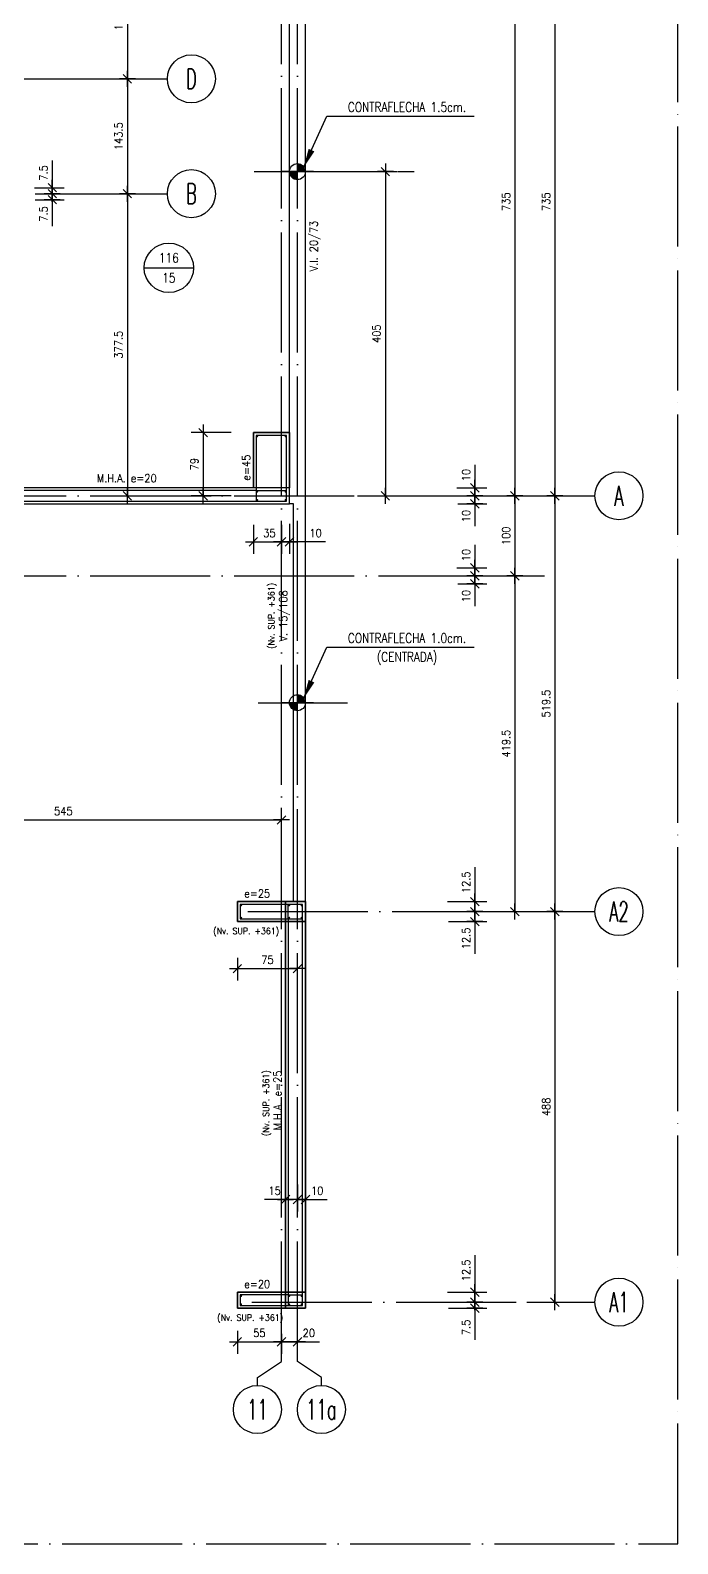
# Model space of a CAD drawing. Extents: x 2771 to 13802, y -1997 to 16878.
# Drawn here: x 6874 to 7683, y 3553 to 5444 of the extents above; entities that cross this region are included whole.
import ezdxf
from ezdxf.enums import TextEntityAlignment as Align

# ---------------------------------------------------------------- set-up
doc = ezdxf.new("R2010")
doc.units = 0
doc.header["$LTSCALE"] = 60
doc.header["$PDMODE"] = 1
doc.linetypes.add('EJES', pattern=[3, 2.5, -0.25, 0, -0.25])
doc.linetypes.add('HIDDEN', pattern=[0.375, 0.25, -0.125])
doc.layers.get('0').update_dxf_attribs({"linetype": 'CONTINUOUS'})
doc.layers.get('DEFPOINTS').update_dxf_attribs({"linetype": 'CONTINUOUS'})
for name, color, linetype in [('AREA_MUROS', 6, 'CONTINUOUS'), ('COTAS', 3, 'CONTINUOUS'), ('EJES', 1, 'EJES'), ('MALLA', 1, 'CONTINUOUS'), ('MUROS', 4, 'CONTINUOUS'), ('TEXTO', 3, 'CONTINUOUS'), ('TEXTOS', 2, 'CONTINUOUS'), ('TITULO', 6, 'CONTINUOUS'), ('VIGAS', 2, 'CONTINUOUS')]:
    doc.layers.add(name, color=color, linetype=linetype)
doc.layers.add('CROP', color=8, linetype='EJES', plot=False)
doc.layers.add('NVSUP', color=250, linetype='CONTINUOUS', plot=False)
doc.layers.add('RLA-LOSAS', color=3, linetype='CONTINUOUS', lineweight=9)
doc.styles.add('COTAS', font='romans.shx', dxfattribs={"width": 0.9})
doc.styles.add('ROMANS', font='romans.shx', dxfattribs={"width": 0.9, "height": 10})
doc.dimstyles.new('50', dxfattribs={"dimtxt": 10, "dimasz": 1, "dimexe": 15, "dimexo": 0, "dimgap": 6, "dimtad": 1, "dimdec": 8, "dimdsep": 46, "dimtxsty": 'COTAS', "dimblk": '$COTA$', "dimcen": 0.09, "dimdle": 10, "dimclrd": 256, "dimclre": 256, "dimclrt": 2, "dimadec": 0, "dimazin": 0, "dimtfac": 1, "dimtdec": 8, "dimtmove": 0, "dimatfit": 2, "dimfxl": 35, "dimfxlon": 1, "dimtolj": 1, "dimarcsym": 0})
doc.dimstyles.new('50$7', dxfattribs={"dimtxt": 10, "dimasz": 12, "dimexe": 15, "dimexo": 0, "dimgap": 6, "dimtad": 1, "dimdec": 8, "dimdsep": 46, "dimtxsty": 'COTAS', "dimblk": '$COTA$', "dimcen": 0.09, "dimdle": 10, "dimclrd": 256, "dimclre": 256, "dimclrt": 2, "dimadec": 0, "dimazin": 0, "dimtfac": 1, "dimtdec": 8, "dimtmove": 0, "dimatfit": 2, "dimfxl": 35, "dimfxlon": 1, "dimtolj": 1, "dimarcsym": 0})

# ---------------------------------------------------------------- blocks, each defined once
blk = doc.blocks.new('*U7')
at = {"layer": 'CROP'}
blk.add_lwpolyline([(-1974.1, -573.4), (2937.5, -573.4), (2937.5, 3827.3), (-1974.1, 3827.3)], close=True, dxfattribs=at)
at = {"color": 2, "style": 'COTAS', "width": 0.9}
blk.add_attdef('ESCALA', (29.5, -27), '', height=12, dxfattribs=at)
at = {"layer": 'TITULO', "color": 7, "style": 'COTAS', "width": 0.9}
blk.add_attdef('TITULO', (25, 20), '', height=35, dxfattribs=at)
at = {"layer": 'TITULO', "color": 2, "style": 'COTAS', "width": 0.9}
blk.add_attdef('NV_LOSAS', text='', height=15, dxfattribs=at).set_placement((434.5, -56), align=Align.RIGHT)
blk.add_attdef('NIVEL', text='', height=15, dxfattribs=at).set_placement((522.8, -50), align=Align.MIDDLE)
blk.add_attdef('SIC', (602, -56), '', height=15, dxfattribs=at)
blk = doc.blocks.new('$EJE$')
at = {"color": 6}
blk.add_circle((0, 0), 30, dxfattribs=at)
at = {"color": 6, "style": 'COTAS', "width": 0.6}
blk.add_attdef('EJE', text='', height=25, dxfattribs=at).set_placement((0, 0), align=Align.MIDDLE)
blk = doc.blocks.new('$COTA$')
at = {"layer": 'COTAS'}
for p, q in [((0, -10), (0, 10)), ((5.303, 5.303), (-5.303, -5.303)), ((10, 0), (-10, 0))]:
    blk.add_line(p, q, dxfattribs=at)
blk = doc.blocks.new('*D22')
at = {"layer": 'COTAS', "lineweight": -2, "transparency": 16777216}
for p, q in [((6642.5, 4457.7), (6642.5, 4472.7)), ((7187.5, 4457.7), (7187.5, 4472.7)), ((6643.5, 4457.7), (7186.5, 4457.7))]:
    blk.add_line(p, q, dxfattribs=at)
at = {"layer": 'DEFPOINTS', "color": 0, "transparency": 16777216}
for p in [(6642.5, 4457.7), (7187.5, 4457.7), (7187.5, 4457.7)]:
    blk.add_point(p, dxfattribs=at)
at = {"layer": 'COTAS', "lineweight": -2, "transparency": 16777216, "rotation": 180}
blk.add_blockref('$COTA$', (6642.5, 4457.7), dxfattribs=at)
at = {"layer": 'COTAS', "lineweight": -2, "transparency": 16777216}
blk.add_blockref('$COTA$', (7187.5, 4457.7), dxfattribs=at)
at = {"layer": 'COTAS', "color": 2, "transparency": 16777216, "insert": (6915, 4468.7), "char_height": 10, "attachment_point": 5, "style": 'COTAS'}
blk.add_mtext('\\A1;545', dxfattribs=at)
blk = doc.blocks.new('*D28')
at = {"layer": 'COTAS', "lineweight": -2, "transparency": 16777216}
for p, q in [((7444.2, 4862.7), (7494.2, 4862.7)), ((7479.2, 4861.7), (7479.2, 4763.7)), ((7444.2, 4762.7), (7494.2, 4762.7))]:
    blk.add_line(p, q, dxfattribs=at)
at = {"layer": 'DEFPOINTS', "color": 0, "transparency": 16777216}
for p in [(7398.4, 4862.7), (7398.4, 4762.7), (7479.2, 4762.7)]:
    blk.add_point(p, dxfattribs=at)
at = {"layer": 'COTAS', "lineweight": -2, "transparency": 16777216}
for p, rotation in [((7479.2, 4862.7), 90), ((7479.2, 4762.7), 270)]:
    blk.add_blockref('$COTA$', p, dxfattribs=dict(at, rotation=rotation))
at = {"layer": 'COTAS', "color": 2, "transparency": 16777216, "insert": (7468.2, 4812.7), "char_height": 10, "attachment_point": 5, "rotation": 90, "style": 'COTAS'}
blk.add_mtext('\\A1;100', dxfattribs=at)
blk = doc.blocks.new('*D31')
at = {"layer": 'COTAS', "lineweight": -2, "transparency": 16777216}
for p, q in [((7494.2, 5597.7), (7544.2, 5597.7)), ((7529.2, 5596.7), (7529.2, 4863.7)), ((7494.2, 4862.7), (7544.2, 4862.7))]:
    blk.add_line(p, q, dxfattribs=at)
at = {"layer": 'DEFPOINTS', "color": 0, "transparency": 16777216}
for p in [(7468.1, 5597.7), (7468.1, 4862.7), (7529.2, 4862.7)]:
    blk.add_point(p, dxfattribs=at)
at = {"layer": 'COTAS', "lineweight": -2, "transparency": 16777216}
for p, rotation in [((7529.2, 5597.7), 90), ((7529.2, 4862.7), 270)]:
    blk.add_blockref('$COTA$', p, dxfattribs=dict(at, rotation=rotation))
at = {"layer": 'COTAS', "color": 2, "transparency": 16777216, "insert": (7518.2, 5230.2), "char_height": 10, "attachment_point": 5, "rotation": 90, "style": 'COTAS'}
blk.add_mtext('\\A1;735', dxfattribs=at)
blk = doc.blocks.new('*D73')
at = {"layer": 'COTAS', "lineweight": -2, "transparency": 16777216}
for p, q in [((7124.7, 4941.7), (7074.7, 4941.7)), ((7089.7, 4940.7), (7089.7, 4863.7)), ((7124.7, 4862.7), (7074.7, 4862.7))]:
    blk.add_line(p, q, dxfattribs=at)
at = {"layer": 'DEFPOINTS', "color": 0, "transparency": 16777216}
for p in [(7150.4, 4941.7), (7089.7, 4862.7), (7150.4, 4862.7)]:
    blk.add_point(p, dxfattribs=at)
at = {"layer": 'COTAS', "lineweight": -2, "transparency": 16777216}
for p, rotation in [((7089.7, 4941.7), 90), ((7089.7, 4862.7), 270)]:
    blk.add_blockref('$COTA$', p, dxfattribs=dict(at, rotation=rotation))
at = {"layer": 'COTAS', "color": 2, "transparency": 16777216, "insert": (7078.7, 4902.2), "char_height": 10, "attachment_point": 5, "rotation": 90, "style": 'COTAS'}
blk.add_mtext('\\A1;79', dxfattribs=at)
blk = doc.blocks.new('*D75')
at = {"layer": 'COTAS', "lineweight": -2, "transparency": 16777216}
for p, q in [((7444.2, 5597.7), (7494.2, 5597.7)), ((7479.2, 5596.7), (7479.2, 4863.7)), ((7444.2, 4862.7), (7494.2, 4862.7))]:
    blk.add_line(p, q, dxfattribs=at)
at = {"layer": 'DEFPOINTS', "color": 0, "transparency": 16777216}
for p in [(7337.5, 5597.7), (7337.5, 4862.7), (7479.2, 4862.7)]:
    blk.add_point(p, dxfattribs=at)
at = {"layer": 'COTAS', "lineweight": -2, "transparency": 16777216}
for p, rotation in [((7479.2, 5597.7), 90), ((7479.2, 4862.7), 270)]:
    blk.add_blockref('$COTA$', p, dxfattribs=dict(at, rotation=rotation))
at = {"layer": 'COTAS', "color": 2, "transparency": 16777216, "insert": (7468.2, 5230.2), "char_height": 10, "attachment_point": 5, "rotation": 90, "style": 'COTAS'}
blk.add_mtext('\\A1;735', dxfattribs=at)
blk = doc.blocks.new('*D87')
at = {"layer": 'COTAS', "lineweight": -2, "transparency": 16777216}
for p, q in [((7152.5, 4826.5), (7152.5, 4790.1)), ((7187.5, 4826.5), (7187.5, 4790.1)), ((7153.5, 4805.1), (7186.5, 4805.1))]:
    blk.add_line(p, q, dxfattribs=at)
at = {"layer": 'DEFPOINTS', "color": 0, "transparency": 16777216}
for p in [(7152.5, 4826.5), (7187.5, 4826.5), (7187.5, 4805.1)]:
    blk.add_point(p, dxfattribs=at)
at = {"layer": 'COTAS', "lineweight": -2, "transparency": 16777216, "rotation": 180}
blk.add_blockref('$COTA$', (7152.5, 4805.1), dxfattribs=at)
at = {"layer": 'COTAS', "lineweight": -2, "transparency": 16777216}
blk.add_blockref('$COTA$', (7187.5, 4805.1), dxfattribs=at)
at = {"layer": 'COTAS', "color": 2, "transparency": 16777216, "insert": (7172.5, 4816.1), "char_height": 10, "attachment_point": 5, "style": 'COTAS'}
blk.add_mtext('\\A1;35', dxfattribs=at)
blk = doc.blocks.new('*D88')
at = {"layer": 'COTAS', "lineweight": -2, "transparency": 16777216}
for p, q in [((7187.5, 4826.5), (7187.5, 4790.1)), ((7197.5, 4827.6), (7197.5, 4790.1)), ((7186.5, 4805.1), (7185.5, 4805.1)), ((7187.5, 4805.1), (7197.5, 4805.1)), ((7187.5, 4805.1), (7197.5, 4805.1)), ((7242.7, 4805.1), (7197.5, 4805.1)), ((7198.5, 4805.1), (7199.5, 4805.1))]:
    blk.add_line(p, q, dxfattribs=at)
at = {"layer": 'DEFPOINTS', "color": 0, "transparency": 16777216}
for p in [(7187.5, 4826.5), (7197.5, 4827.6), (7197.5, 4805.1)]:
    blk.add_point(p, dxfattribs=at)
at = {"layer": 'COTAS', "lineweight": -2, "transparency": 16777216}
blk.add_blockref('$COTA$', (7187.5, 4805.1), dxfattribs=at)
at = {"layer": 'COTAS', "lineweight": -2, "transparency": 16777216, "rotation": 180}
blk.add_blockref('$COTA$', (7197.5, 4805.1), dxfattribs=at)
at = {"layer": 'COTAS', "color": 2, "transparency": 16777216, "insert": (7230.1, 4816.1), "char_height": 10, "attachment_point": 5, "style": 'COTAS'}
blk.add_mtext('\\A1;10', dxfattribs=at)
blk = doc.blocks.new('*D103')
at = {"layer": 'COTAS', "lineweight": -2, "transparency": 16777216}
for p, q in [((6879.7, 5240.2), (6916.2, 5240.2)), ((6901.2, 5241.2), (6901.2, 5242.2)), ((6901.2, 5240.2), (6901.2, 5232.7)), ((6879.7, 5232.7), (6916.2, 5232.7)), ((6901.2, 5231.7), (6901.2, 5199.5))]:
    blk.add_line(p, q, dxfattribs=at)
at = {"layer": 'DEFPOINTS', "color": 0, "transparency": 16777216}
for p in [(6879.7, 5240.2), (6901.2, 5240.2), (6879.7, 5232.7)]:
    blk.add_point(p, dxfattribs=at)
at = {"layer": 'COTAS', "lineweight": -2, "transparency": 16777216}
for p, rotation in [((6901.2, 5240.2), 270), ((6901.2, 5232.7), 90)]:
    blk.add_blockref('$COTA$', p, dxfattribs=dict(at, rotation=rotation))
at = {"layer": 'COTAS', "color": 2, "transparency": 16777216, "insert": (6890.2, 5214.9), "char_height": 10, "attachment_point": 5, "rotation": 90, "style": 'COTAS'}
blk.add_mtext('\\A1;7.5', dxfattribs=at)
blk = doc.blocks.new('*D104')
at = {"layer": 'COTAS', "lineweight": -2, "transparency": 16777216}
for p, q in [((6901.2, 5281.5), (6901.2, 5247.7)), ((6878.9, 5247.7), (6916.2, 5247.7)), ((6879.7, 5240.2), (6916.2, 5240.2)), ((6901.2, 5248.7), (6901.2, 5249.7)), ((6901.2, 5240.2), (6901.2, 5247.7)), ((6901.2, 5240.2), (6901.2, 5247.7)), ((6901.2, 5239.2), (6901.2, 5238.2))]:
    blk.add_line(p, q, dxfattribs=at)
at = {"layer": 'DEFPOINTS', "color": 0, "transparency": 16777216}
for p in [(6878.9, 5247.7), (6879.7, 5240.2), (6901.2, 5247.7)]:
    blk.add_point(p, dxfattribs=at)
at = {"layer": 'COTAS', "lineweight": -2, "transparency": 16777216}
for p, rotation in [((6901.2, 5247.7), 270), ((6901.2, 5240.2), 90)]:
    blk.add_blockref('$COTA$', p, dxfattribs=dict(at, rotation=rotation))
at = {"layer": 'COTAS', "color": 2, "transparency": 16777216, "insert": (6890.2, 5266.1), "char_height": 10, "attachment_point": 5, "rotation": 90, "style": 'COTAS'}
blk.add_mtext('\\A1;7.5', dxfattribs=at)
blk = doc.blocks.new('*D115')
at = {"layer": 'COTAS', "lineweight": -2, "transparency": 16777216}
for p, q in [((7407.8, 4862.7), (7444.2, 4862.7)), ((7429.2, 4863.7), (7429.2, 4864.7)), ((7429.2, 4862.7), (7429.2, 4852.7)), ((7407.8, 4852.7), (7444.2, 4852.7)), ((7429.2, 4851.7), (7429.2, 4824.8))]:
    blk.add_line(p, q, dxfattribs=at)
at = {"layer": 'DEFPOINTS', "color": 0, "transparency": 16777216}
for p in [(7407.8, 4862.7), (7429.2, 4862.7), (7407.8, 4852.7)]:
    blk.add_point(p, dxfattribs=at)
at = {"layer": 'COTAS', "lineweight": -2, "transparency": 16777216}
for p, rotation in [((7429.2, 4862.7), 270), ((7429.2, 4852.7), 90)]:
    blk.add_blockref('$COTA$', p, dxfattribs=dict(at, rotation=rotation))
at = {"layer": 'COTAS', "color": 2, "transparency": 16777216, "insert": (7418.2, 4837.4), "char_height": 10, "attachment_point": 5, "rotation": 90, "style": 'COTAS'}
blk.add_mtext('\\A1;10', dxfattribs=at)
blk = doc.blocks.new('*D116')
at = {"layer": 'COTAS', "lineweight": -2, "transparency": 16777216}
for p, q in [((7429.2, 4901.3), (7429.2, 4872.7)), ((7406.7, 4872.7), (7444.2, 4872.7)), ((7407.8, 4862.7), (7444.2, 4862.7)), ((7429.2, 4873.7), (7429.2, 4874.7)), ((7429.2, 4862.7), (7429.2, 4872.7)), ((7429.2, 4862.7), (7429.2, 4872.7)), ((7429.2, 4861.7), (7429.2, 4860.7))]:
    blk.add_line(p, q, dxfattribs=at)
at = {"layer": 'DEFPOINTS', "color": 0, "transparency": 16777216}
for p in [(7406.7, 4872.7), (7407.8, 4862.7), (7429.2, 4872.7)]:
    blk.add_point(p, dxfattribs=at)
at = {"layer": 'COTAS', "lineweight": -2, "transparency": 16777216}
for p, rotation in [((7429.2, 4872.7), 270), ((7429.2, 4862.7), 90)]:
    blk.add_blockref('$COTA$', p, dxfattribs=dict(at, rotation=rotation))
at = {"layer": 'COTAS', "color": 2, "transparency": 16777216, "insert": (7418.2, 4888.6), "char_height": 10, "attachment_point": 5, "rotation": 90, "style": 'COTAS'}
blk.add_mtext('\\A1;10', dxfattribs=at)
blk = doc.blocks.new('*D117')
at = {"layer": 'COTAS', "lineweight": -2, "transparency": 16777216}
for p, q in [((7407.8, 4762.7), (7444.2, 4762.7)), ((7407.8, 4752.7), (7444.2, 4752.7)), ((7429.2, 4763.7), (7429.2, 4764.7)), ((7429.2, 4762.7), (7429.2, 4752.7)), ((7429.2, 4751.7), (7429.2, 4724.8))]:
    blk.add_line(p, q, dxfattribs=at)
at = {"layer": 'DEFPOINTS', "color": 0, "transparency": 16777216}
for p in [(7407.8, 4762.7), (7407.8, 4752.7), (7429.2, 4762.7)]:
    blk.add_point(p, dxfattribs=at)
at = {"layer": 'COTAS', "lineweight": -2, "transparency": 16777216}
for p, rotation in [((7429.2, 4762.7), 270), ((7429.2, 4752.7), 90)]:
    blk.add_blockref('$COTA$', p, dxfattribs=dict(at, rotation=rotation))
at = {"layer": 'COTAS', "color": 2, "transparency": 16777216, "insert": (7418.2, 4737.4), "char_height": 10, "attachment_point": 5, "rotation": 90, "style": 'COTAS'}
blk.add_mtext('\\A1;10', dxfattribs=at)
blk = doc.blocks.new('*D118')
at = {"layer": 'COTAS', "lineweight": -2, "transparency": 16777216}
for p, q in [((7429.2, 4801.3), (7429.2, 4772.7)), ((7406.7, 4772.7), (7444.2, 4772.7)), ((7429.2, 4773.7), (7429.2, 4774.7)), ((7429.2, 4762.7), (7429.2, 4772.7)), ((7429.2, 4762.7), (7429.2, 4772.7)), ((7407.8, 4762.7), (7444.2, 4762.7)), ((7429.2, 4761.7), (7429.2, 4760.7))]:
    blk.add_line(p, q, dxfattribs=at)
at = {"layer": 'DEFPOINTS', "color": 0, "transparency": 16777216}
for p in [(7406.7, 4772.7), (7429.2, 4772.7), (7407.8, 4762.7)]:
    blk.add_point(p, dxfattribs=at)
at = {"layer": 'COTAS', "lineweight": -2, "transparency": 16777216}
for p, rotation in [((7429.2, 4772.7), 270), ((7429.2, 4762.7), 90)]:
    blk.add_blockref('$COTA$', p, dxfattribs=dict(at, rotation=rotation))
at = {"layer": 'COTAS', "color": 2, "transparency": 16777216, "insert": (7418.2, 4788.6), "char_height": 10, "attachment_point": 5, "rotation": 90, "style": 'COTAS'}
blk.add_mtext('\\A1;10', dxfattribs=at)
blk = doc.blocks.new('*D163')
at = {"layer": 'COTAS', "lineweight": -2, "transparency": 16777216}
for p, q in [((6960, 5527.7), (7010, 5527.7)), ((6995, 5526.7), (6995, 5384.7)), ((6960, 5383.7), (7010, 5383.7))]:
    blk.add_line(p, q, dxfattribs=at)
at = {"layer": 'DEFPOINTS', "color": 0, "transparency": 16777216}
for p in [(6933.8, 5527.7), (6933.8, 5383.7), (6995, 5383.7)]:
    blk.add_point(p, dxfattribs=at)
at = {"layer": 'COTAS', "lineweight": -2, "transparency": 16777216}
for p, rotation in [((6995, 5527.7), 90), ((6995, 5383.7), 270)]:
    blk.add_blockref('$COTA$', p, dxfattribs=dict(at, rotation=rotation))
at = {"layer": 'COTAS', "color": 2, "transparency": 16777216, "insert": (6984, 5455.7), "char_height": 10, "attachment_point": 5, "rotation": 90, "style": 'COTAS'}
blk.add_mtext('\\A1;144', dxfattribs=at)
blk = doc.blocks.new('*D164')
at = {"layer": 'COTAS', "lineweight": -2, "transparency": 16777216}
for p, q in [((6960, 5383.7), (7010, 5383.7)), ((6995, 5382.7), (6995, 5241.2)), ((6960, 5240.2), (7010, 5240.2))]:
    blk.add_line(p, q, dxfattribs=at)
at = {"layer": 'DEFPOINTS', "color": 0, "transparency": 16777216}
for p in [(6933.8, 5383.7), (6933.8, 5240.2), (6995, 5240.2)]:
    blk.add_point(p, dxfattribs=at)
at = {"layer": 'COTAS', "lineweight": -2, "transparency": 16777216}
for p, rotation in [((6995, 5383.7), 90), ((6995, 5240.2), 270)]:
    blk.add_blockref('$COTA$', p, dxfattribs=dict(at, rotation=rotation))
at = {"layer": 'COTAS', "color": 2, "transparency": 16777216, "insert": (6984, 5312), "char_height": 10, "attachment_point": 5, "rotation": 90, "style": 'COTAS'}
blk.add_mtext('\\A1;143.5', dxfattribs=at)
blk = doc.blocks.new('*D165')
at = {"layer": 'COTAS', "lineweight": -2, "transparency": 16777216}
for p, q in [((6960, 5240.2), (7010, 5240.2)), ((6995, 5239.2), (6995, 4863.7)), ((6960, 4862.7), (7010, 4862.7))]:
    blk.add_line(p, q, dxfattribs=at)
at = {"layer": 'DEFPOINTS', "color": 0, "transparency": 16777216}
for p in [(6933.8, 5240.2), (6933.8, 4862.7), (6995, 4862.7)]:
    blk.add_point(p, dxfattribs=at)
at = {"layer": 'COTAS', "lineweight": -2, "transparency": 16777216}
for p, rotation in [((6995, 5240.2), 90), ((6995, 4862.7), 270)]:
    blk.add_blockref('$COTA$', p, dxfattribs=dict(at, rotation=rotation))
at = {"layer": 'COTAS', "color": 2, "transparency": 16777216, "insert": (6984, 5051.5), "char_height": 10, "attachment_point": 5, "rotation": 90, "style": 'COTAS'}
blk.add_mtext('\\A1;377.5', dxfattribs=at)
blk = doc.blocks.new('LOSA')
at = {"color": 6, "linetype": 'Continuous'}
blk.add_line((-30.9, 0), (30.9, 0), dxfattribs=at)
at = {"color": 3, "linetype": 'Continuous'}
blk.add_circle((0, 0), 30.9, dxfattribs=at)
at = {"color": 2, "style": 'COTAS', "width": 0.8}
for tag, p in [('NUMERO', (0, 12.5)), ('E', (0, -12.5))]:
    blk.add_attdef(tag, text='', height=12, dxfattribs=at).set_placement(p, align=Align.MIDDLE)
at = {"layer": 'RLA-LOSAS', "style": 'COTAS', "flags": 1}
blk.add_attdef('DIRVER', text='', height=8.09, rotation=90, dxfattribs=at).set_placement((-30.5, 40), align=Align.MIDDLE)
at = {"layer": 'RLA-LOSAS', "linetype": 'ByBlock', "style": 'COTAS', "flags": 1}
blk.add_attdef('CUAVER', text='', height=8.09, rotation=90, dxfattribs=at).set_placement((-49.7, -4.9), align=Align.MIDDLE)
at = {"layer": 'RLA-LOSAS', "style": 'COTAS', "flags": 1}
blk.add_attdef('DIRHOR', text='', height=8.09, dxfattribs=at).set_placement((37.9, -29.3), align=Align.MIDDLE)
at = {"layer": 'RLA-LOSAS', "linetype": 'ByBlock', "style": 'COTAS', "flags": 1}
blk.add_attdef('CUAHOR', text='', height=8.09, dxfattribs=at).set_placement((-9.4, -47.7), align=Align.MIDDLE)
at = {"layer": 'RLA-LOSAS', "style": 'COTAS', "width": 0.7, "flags": 1}
blk.add_attdef('CONTRAFLECHA', text='', height=10, dxfattribs=at).set_placement((0, -67.5), align=Align.MIDDLE)
blk = doc.blocks.new('*U255')
at = {"layer": 'TEXTO', "linetype": 'Continuous'}
for points in [[(-0.1, 0), (0, 0), (-0.071, 0.071)], [(0, 0.1), (-0.071, 0.071), (0, 0)], [(0.1, 0), (0, 0), (0.071, -0.071)], [(0, -0.1), (0.071, -0.071), (0, 0)]]:
    blk.add_solid(points, dxfattribs=at)
blk = doc.blocks.new('PUNTO')
at = {"layer": 'TEXTO', "color": 3, "linetype": 'Continuous'}
for p, q in [((0, -0.2), (0, 0.2)), ((-0.2, 0), (0.2, 0))]:
    blk.add_line(p, q, dxfattribs=at)
blk.add_circle((0, 0), 0.1, dxfattribs=at)
blk.add_blockref('*U255', (0, 0), dxfattribs=at)
blk = doc.blocks.new('*D260')
at = {"layer": 'COTAS', "lineweight": -2, "transparency": 16777216}
for p, q in [((7282.4, 5267.7), (7332.4, 5267.7)), ((7317.4, 5266.7), (7317.4, 4863.7)), ((7282.4, 4862.7), (7332.4, 4862.7))]:
    blk.add_line(p, q, dxfattribs=at)
at = {"layer": 'DEFPOINTS', "color": 0, "transparency": 16777216}
for p in [(7256.2, 5267.7), (7256.2, 4862.7), (7317.4, 4862.7)]:
    blk.add_point(p, dxfattribs=at)
at = {"layer": 'COTAS', "lineweight": -2, "transparency": 16777216}
for p, rotation in [((7317.4, 5267.7), 90), ((7317.4, 4862.7), 270)]:
    blk.add_blockref('$COTA$', p, dxfattribs=dict(at, rotation=rotation))
at = {"layer": 'COTAS', "color": 2, "transparency": 16777216, "insert": (7306.4, 5065.2), "char_height": 10, "attachment_point": 5, "rotation": 90, "style": 'COTAS'}
blk.add_mtext('\\A1;405', dxfattribs=at)
blk = doc.blocks.new('*D270')
at = {"layer": 'COTAS', "lineweight": -2, "transparency": 16777216}
for p, q in [((7444.2, 4762.7), (7494.2, 4762.7)), ((7479.2, 4761.7), (7479.2, 4344.2)), ((7444.2, 4343.2), (7494.2, 4343.2))]:
    blk.add_line(p, q, dxfattribs=at)
at = {"layer": 'DEFPOINTS', "color": 0, "transparency": 16777216}
for p in [(7398.4, 4762.7), (7377.3, 4343.2), (7479.2, 4343.2)]:
    blk.add_point(p, dxfattribs=at)
at = {"layer": 'COTAS', "lineweight": -2, "transparency": 16777216}
for p, rotation in [((7479.2, 4762.7), 90), ((7479.2, 4343.2), 270)]:
    blk.add_blockref('$COTA$', p, dxfattribs=dict(at, rotation=rotation))
at = {"layer": 'COTAS', "color": 2, "transparency": 16777216, "insert": (7468.2, 4553), "char_height": 10, "attachment_point": 5, "rotation": 90, "style": 'COTAS'}
blk.add_mtext('\\A1;419.5', dxfattribs=at)
blk = doc.blocks.new('*D271')
at = {"layer": 'COTAS', "lineweight": -2, "transparency": 16777216}
for p, q in [((7207.5, 3804.3), (7207.5, 3820.7)), ((7187.5, 3808.3), (7187.5, 3790.7)), ((7188.5, 3805.7), (7206.5, 3805.7)), ((7207.5, 3805.7), (7235, 3805.7))]:
    blk.add_line(p, q, dxfattribs=at)
at = {"layer": 'DEFPOINTS', "color": 0, "transparency": 16777216}
for p in [(7187.5, 3808.3), (7207.5, 3805.7), (7207.5, 3804.3)]:
    blk.add_point(p, dxfattribs=at)
at = {"layer": 'COTAS', "lineweight": -2, "transparency": 16777216, "rotation": 180}
blk.add_blockref('$COTA$', (7187.5, 3805.7), dxfattribs=at)
at = {"layer": 'COTAS', "lineweight": -2, "transparency": 16777216}
blk.add_blockref('$COTA$', (7207.5, 3805.7), dxfattribs=at)
at = {"layer": 'COTAS', "color": 2, "transparency": 16777216, "insert": (7221.7, 3816.7), "char_height": 10, "attachment_point": 5, "style": 'COTAS'}
blk.add_mtext('\\A1;20', dxfattribs=at)
blk = doc.blocks.new('*D272')
at = {"layer": 'COTAS', "lineweight": -2, "transparency": 16777216}
for p, q in [((7192.5, 4001.3), (7192.5, 3968.4)), ((7207.5, 4002.3), (7207.5, 3968.4)), ((7192.5, 3983.4), (7166.2, 3983.4)), ((7206.5, 3983.4), (7193.5, 3983.4))]:
    blk.add_line(p, q, dxfattribs=at)
at = {"layer": 'DEFPOINTS', "color": 0, "transparency": 16777216}
for p in [(7192.5, 4001.3), (7207.5, 4002.3), (7192.5, 3983.4)]:
    blk.add_point(p, dxfattribs=at)
at = {"layer": 'COTAS', "lineweight": -2, "transparency": 16777216, "rotation": 180}
blk.add_blockref('$COTA$', (7192.5, 3983.4), dxfattribs=at)
at = {"layer": 'COTAS', "lineweight": -2, "transparency": 16777216}
blk.add_blockref('$COTA$', (7207.5, 3983.4), dxfattribs=at)
at = {"layer": 'COTAS', "color": 2, "transparency": 16777216, "insert": (7178.8, 3994.4), "char_height": 10, "attachment_point": 5, "style": 'COTAS'}
blk.add_mtext('\\A1;15', dxfattribs=at)
blk = doc.blocks.new('*D273')
at = {"layer": 'COTAS', "lineweight": -2, "transparency": 16777216}
for p, q in [((7207.5, 4002.3), (7207.5, 3968.4)), ((7217.5, 4001.3), (7217.5, 3968.4)), ((7206.5, 3983.4), (7205.5, 3983.4)), ((7207.5, 3983.4), (7217.5, 3983.4)), ((7218.5, 3983.4), (7244.7, 3983.4))]:
    blk.add_line(p, q, dxfattribs=at)
at = {"layer": 'DEFPOINTS', "color": 0, "transparency": 16777216}
for p in [(7207.5, 4002.3), (7217.5, 4001.3), (7217.5, 3983.4)]:
    blk.add_point(p, dxfattribs=at)
at = {"layer": 'COTAS', "lineweight": -2, "transparency": 16777216}
blk.add_blockref('$COTA$', (7207.5, 3983.4), dxfattribs=at)
at = {"layer": 'COTAS', "lineweight": -2, "transparency": 16777216, "rotation": 180}
blk.add_blockref('$COTA$', (7217.5, 3983.4), dxfattribs=at)
at = {"layer": 'COTAS', "color": 2, "transparency": 16777216, "insert": (7232.1, 3994.4), "char_height": 10, "attachment_point": 5, "style": 'COTAS'}
blk.add_mtext('\\A1;10', dxfattribs=at)
blk = doc.blocks.new('*D275')
at = {"layer": 'COTAS', "lineweight": -2, "transparency": 16777216}
for p, q in [((7494.2, 4862.7), (7544.2, 4862.7)), ((7529.2, 4861.7), (7529.2, 4344.2)), ((7494.2, 4343.2), (7544.2, 4343.2))]:
    blk.add_line(p, q, dxfattribs=at)
at = {"layer": 'DEFPOINTS', "color": 0, "transparency": 16777216}
for p in [(7453.4, 4862.7), (7427.3, 4343.2), (7529.2, 4343.2)]:
    blk.add_point(p, dxfattribs=at)
at = {"layer": 'COTAS', "lineweight": -2, "transparency": 16777216}
for p, rotation in [((7529.2, 4862.7), 90), ((7529.2, 4343.2), 270)]:
    blk.add_blockref('$COTA$', p, dxfattribs=dict(at, rotation=rotation))
at = {"layer": 'COTAS', "color": 2, "transparency": 16777216, "insert": (7518.2, 4603), "char_height": 10, "attachment_point": 5, "rotation": 90, "style": 'COTAS'}
blk.add_mtext('\\A1;519.5', dxfattribs=at)
blk = doc.blocks.new('*D277')
at = {"layer": 'COTAS', "lineweight": -2, "transparency": 16777216}
for p, q in [((7187.5, 3804.3), (7187.5, 3820.7)), ((7132.5, 3819.3), (7132.5, 3790.7)), ((7133.5, 3805.7), (7186.5, 3805.7))]:
    blk.add_line(p, q, dxfattribs=at)
at = {"layer": 'DEFPOINTS', "color": 0, "transparency": 16777216}
for p in [(7132.5, 3819.3), (7187.5, 3805.7), (7187.5, 3804.3)]:
    blk.add_point(p, dxfattribs=at)
at = {"layer": 'COTAS', "lineweight": -2, "transparency": 16777216, "rotation": 180}
blk.add_blockref('$COTA$', (7132.5, 3805.7), dxfattribs=at)
at = {"layer": 'COTAS', "lineweight": -2, "transparency": 16777216}
blk.add_blockref('$COTA$', (7187.5, 3805.7), dxfattribs=at)
at = {"layer": 'COTAS', "color": 2, "transparency": 16777216, "insert": (7160, 3816.7), "char_height": 10, "attachment_point": 5, "style": 'COTAS'}
blk.add_mtext('\\A1;55', dxfattribs=at)
blk = doc.blocks.new('*D278')
at = {"layer": 'COTAS', "lineweight": -2, "transparency": 16777216}
for p, q in [((7132.5, 4285.5), (7132.5, 4256.9)), ((7207.5, 4270.5), (7207.5, 4286.9)), ((7133.5, 4271.9), (7206.5, 4271.9))]:
    blk.add_line(p, q, dxfattribs=at)
at = {"layer": 'DEFPOINTS', "color": 0, "transparency": 16777216}
for p in [(7132.5, 4285.5), (7207.5, 4271.9), (7207.5, 4270.5)]:
    blk.add_point(p, dxfattribs=at)
at = {"layer": 'COTAS', "lineweight": -2, "transparency": 16777216, "rotation": 180}
blk.add_blockref('$COTA$', (7132.5, 4271.9), dxfattribs=at)
at = {"layer": 'COTAS', "lineweight": -2, "transparency": 16777216}
blk.add_blockref('$COTA$', (7207.5, 4271.9), dxfattribs=at)
at = {"layer": 'COTAS', "color": 2, "transparency": 16777216, "insert": (7170, 4282.9), "char_height": 10, "attachment_point": 5, "style": 'COTAS'}
blk.add_mtext('\\A1;75', dxfattribs=at)
blk = doc.blocks.new('*D286')
at = {"layer": 'COTAS', "lineweight": -2, "transparency": 16777216}
for p, q in [((7396.1, 4343.2), (7444.2, 4343.2)), ((7396.1, 4330.7), (7444.2, 4330.7)), ((7429.2, 4344.2), (7429.2, 4345.2)), ((7429.2, 4343.2), (7429.2, 4330.7)), ((7429.2, 4329.7), (7429.2, 4290.6))]:
    blk.add_line(p, q, dxfattribs=at)
at = {"layer": 'DEFPOINTS', "color": 0, "transparency": 16777216}
for p in [(7396.1, 4343.2), (7396.1, 4330.7), (7429.2, 4343.2)]:
    blk.add_point(p, dxfattribs=at)
at = {"layer": 'COTAS', "lineweight": -2, "transparency": 16777216}
for p, rotation in [((7429.2, 4343.2), 270), ((7429.2, 4330.7), 90)]:
    blk.add_blockref('$COTA$', p, dxfattribs=dict(at, rotation=rotation))
at = {"layer": 'COTAS', "color": 2, "transparency": 16777216, "insert": (7418.2, 4309.6), "char_height": 10, "attachment_point": 5, "rotation": 90, "style": 'COTAS'}
blk.add_mtext('\\A1;12.5', dxfattribs=at)
blk = doc.blocks.new('*D287')
at = {"layer": 'COTAS', "lineweight": -2, "transparency": 16777216}
for p, q in [((7429.2, 4398.9), (7429.2, 4355.7)), ((7395, 4355.7), (7444.2, 4355.7)), ((7429.2, 4356.7), (7429.2, 4357.7)), ((7429.2, 4343.2), (7429.2, 4355.7)), ((7429.2, 4343.2), (7429.2, 4355.7)), ((7396.1, 4343.2), (7444.2, 4343.2)), ((7429.2, 4342.2), (7429.2, 4341.2))]:
    blk.add_line(p, q, dxfattribs=at)
at = {"layer": 'DEFPOINTS', "color": 0, "transparency": 16777216}
for p in [(7395, 4355.7), (7429.2, 4355.7), (7396.1, 4343.2)]:
    blk.add_point(p, dxfattribs=at)
at = {"layer": 'COTAS', "lineweight": -2, "transparency": 16777216}
for p, rotation in [((7429.2, 4355.7), 270), ((7429.2, 4343.2), 90)]:
    blk.add_blockref('$COTA$', p, dxfattribs=dict(at, rotation=rotation))
at = {"layer": 'COTAS', "color": 2, "transparency": 16777216, "insert": (7418.2, 4379.8), "char_height": 10, "attachment_point": 5, "rotation": 90, "style": 'COTAS'}
blk.add_mtext('\\A1;12.5', dxfattribs=at)
blk = doc.blocks.new('*D288')
at = {"layer": 'COTAS', "lineweight": -2, "transparency": 16777216}
for p, q in [((7396.1, 3855.2), (7444.2, 3855.2)), ((7396.1, 3847.7), (7444.2, 3847.7)), ((7429.2, 3856.2), (7429.2, 3857.2)), ((7429.2, 3855.2), (7429.2, 3847.7)), ((7429.2, 3846.7), (7429.2, 3808.2))]:
    blk.add_line(p, q, dxfattribs=at)
at = {"layer": 'DEFPOINTS', "color": 0, "transparency": 16777216}
for p in [(7396.1, 3855.2), (7396.1, 3847.7), (7429.2, 3855.2)]:
    blk.add_point(p, dxfattribs=at)
at = {"layer": 'COTAS', "lineweight": -2, "transparency": 16777216}
for p, rotation in [((7429.2, 3855.2), 270), ((7429.2, 3847.7), 90)]:
    blk.add_blockref('$COTA$', p, dxfattribs=dict(at, rotation=rotation))
at = {"layer": 'COTAS', "color": 2, "transparency": 16777216, "insert": (7418.2, 3823.6), "char_height": 10, "attachment_point": 5, "rotation": 90, "style": 'COTAS'}
blk.add_mtext('\\A1;7.5', dxfattribs=at)
blk = doc.blocks.new('*D289')
at = {"layer": 'COTAS', "lineweight": -2, "transparency": 16777216}
for p, q in [((7429.2, 3913.9), (7429.2, 3867.7)), ((7395, 3867.7), (7444.2, 3867.7)), ((7429.2, 3868.7), (7429.2, 3869.7)), ((7429.2, 3855.2), (7429.2, 3867.7)), ((7429.2, 3855.2), (7429.2, 3867.7)), ((7396.1, 3855.2), (7444.2, 3855.2)), ((7429.2, 3854.2), (7429.2, 3853.2))]:
    blk.add_line(p, q, dxfattribs=at)
at = {"layer": 'DEFPOINTS', "color": 0, "transparency": 16777216}
for p in [(7395, 3867.7), (7429.2, 3867.7), (7396.1, 3855.2)]:
    blk.add_point(p, dxfattribs=at)
at = {"layer": 'COTAS', "lineweight": -2, "transparency": 16777216}
for p, rotation in [((7429.2, 3867.7), 270), ((7429.2, 3855.2), 90)]:
    blk.add_blockref('$COTA$', p, dxfattribs=dict(at, rotation=rotation))
at = {"layer": 'COTAS', "color": 2, "transparency": 16777216, "insert": (7418.2, 3894.8), "char_height": 10, "attachment_point": 5, "rotation": 90, "style": 'COTAS'}
blk.add_mtext('\\A1;12.5', dxfattribs=at)
blk = doc.blocks.new('*D290')
at = {"layer": 'COTAS', "lineweight": -2, "transparency": 16777216}
for p, q in [((7494.2, 4343.2), (7544.2, 4343.2)), ((7529.2, 4342.2), (7529.2, 3856.2)), ((7494.2, 3855.2), (7544.2, 3855.2))]:
    blk.add_line(p, q, dxfattribs=at)
at = {"layer": 'DEFPOINTS', "color": 0, "transparency": 16777216}
for p in [(7494.2, 4343.2), (7494.2, 3855.2), (7529.2, 3855.2)]:
    blk.add_point(p, dxfattribs=at)
at = {"layer": 'COTAS', "lineweight": -2, "transparency": 16777216}
for p, rotation in [((7529.2, 4343.2), 90), ((7529.2, 3855.2), 270)]:
    blk.add_blockref('$COTA$', p, dxfattribs=dict(at, rotation=rotation))
at = {"layer": 'COTAS', "color": 2, "transparency": 16777216, "insert": (7518.2, 4099.2), "char_height": 10, "attachment_point": 5, "rotation": 90, "style": 'COTAS'}
blk.add_mtext('\\A1;488', dxfattribs=at)

msp = doc.modelspace()

# ---------------------------------------------------------------- linework, layer by layer
at = {"layer": 'AREA_MUROS'}
for points in [[(7152.45585631, 4941.70691493), (7197.45585631, 4941.70691493), (7197.45585631, 4872.70691493), (7152.45585631, 4872.70691493), (7152.45585631, 4941.70691493)], [(6622.45585631, 4872.70691493), (6622.45585631, 4852.70691493), (7197.45585631, 4852.70691493), (7197.45585631, 4872.70691493), (6622.45585631, 4872.70691493)], [(7132.45585631, 4355.70691493), (7217.45585631, 4355.70691493), (7217.45585631, 4330.70691493), (7132.45585631, 4330.70691493), (7132.45585631, 4355.70691493)], [(7217.45585631, 4330.70691493), (7217.45585631, 3867.70691493), (7192.45585631, 3867.70691493), (7192.45585631, 4330.70691493), (7217.45585631, 4330.70691493)], [(7217.45585631, 3847.70691493), (7132.45585631, 3847.70691493), (7132.45585631, 3867.70691493), (7217.45585631, 3867.70691493), (7217.45585631, 3847.70691493)]]:
    msp.add_lwpolyline(points, dxfattribs=at)
at = {"layer": 'EJES'}
for points in [[(7157.45585631, 3751.07608644), (7157.45585631, 3761.07608644), (7187.45585631, 3781.07608644), (7187.45585631, 7557.87690528), (7157.45585631, 7577.87690528), (7157.45585631, 7587.87690528)], [(7237.45585631, 3751.07608644), (7237.45585631, 3761.07608644), (7207.45585631, 3781.07608644), (7207.45585631, 7557.87690528), (7237.45585631, 7577.87690528), (7237.45585631, 7587.87690528)], [(3946.45585631, 5383.70691493), (7044.95585631, 5383.70691493)], [(3946.45585631, 5383.70691493), (7044.95585631, 5383.70691493)], [(7153.45596753, 5267.70691493), (7353.44336433, 5267.70691493)], [(6535.49981843, 5240.20691493), (7044.95585631, 5240.20691493)], [(3346.45585631, 4862.70691493), (7579.24320587, 4862.70691493)], [(3346.45585631, 4762.70691493), (7516.35748718, 4762.70691493)], [(7158.45596753, 4604.20691493), (7270.02754991, 4604.20691493)], [(7145.64544797, 4343.20691493), (7579.24320587, 4343.20691493)], [(7150.64544797, 3855.20691493), (7579.24320587, 3855.20691493)]]:
    msp.add_lwpolyline(points, dxfattribs=at)
at = {"layer": 'MALLA'}
for p, q in [((7155.95585631, 4869.20691493), (7193.95585631, 4869.20691493)), ((7155.95585631, 4869.20691493), (7155.95585631, 4856.20691493)), ((7195.95585631, 4334.20691493), (7195.95585631, 4352.20691493)), ((7195.95585631, 4334.20691493), (7213.95585631, 4334.20691493)), ((7195.95585631, 3864.20691493), (7213.95585631, 3864.20691493)), ((7195.95585631, 3864.20691493), (7195.95585631, 3851.20691493))]:
    msp.add_line(p, q, dxfattribs=at)
for points in [[(6648.95585631, 5154.20691493), (6625.95585631, 5154.20691493), (6625.95585631, 4856.20691493), (7193.95585631, 4856.20691493), (7193.95585631, 4938.20691493), (7155.95585631, 4938.20691493), (7155.95585631, 4869.20691493), (6648.95585631, 4869.20691493)], [(7135.95585631, 3851.20691493), (7213.95585631, 3851.20691493), (7213.95585631, 4352.20691493), (7135.95585631, 4352.20691493), (7135.95585631, 4334.20691493), (7195.95585631, 4334.20691493), (7195.95585631, 3864.20691493), (7135.95585631, 3864.20691493)]]:
    msp.add_lwpolyline(points, close=True, dxfattribs=at)
at = {"layer": 'MALLA', "const_width": 1.25}
for points in [[(7156.58085631, 4936.95691493, -1), (7157.83085631, 4936.95691493, -1)], [(7192.08085631, 4936.95691493, -1), (7193.33085631, 4936.95691493, -1)], [(7156.58085631, 4867.95691493, -1), (7157.83085631, 4867.95691493, -1)], [(7192.08085631, 4867.95691493, -1), (7193.33085631, 4867.95691493, -1)], [(7156.58085631, 4857.45691493, -1), (7157.83085631, 4857.45691493, -1)], [(7192.08085631, 4857.45691493, -1), (7193.33085631, 4857.45691493, -1)], [(7137.83085631, 4350.95691493, 1), (7136.58085631, 4350.95691493, 1)], [(7197.83085631, 4350.95691493, 1), (7196.58085631, 4350.95691493, 1)], [(7213.33085631, 4350.95691493, 1), (7212.08085631, 4350.95691493, 1)], [(7137.83085631, 4335.45691493, 1), (7136.58085631, 4335.45691493, 1)], [(7197.83085631, 4335.45691493, 1), (7196.58085631, 4335.45691493, 1)], [(7213.33085631, 4335.45691493, 1), (7212.08085631, 4335.45691493, 1)], [(7137.83085631, 3862.95691493, 1), (7136.58085631, 3862.95691493, 1)], [(7197.83085631, 3862.95691493, 1), (7196.58085631, 3862.95691493, 1)], [(7213.33085631, 3862.95691493, 1), (7212.08085631, 3862.95691493, 1)], [(7137.83085631, 3852.45691493, 1), (7136.58085631, 3852.45691493, 1)], [(7197.83085631, 3852.45691493, 1), (7196.58085631, 3852.45691493, 1)], [(7213.33085631, 3852.45691493, 1), (7212.08085631, 3852.45691493, 1)]]:
    msp.add_lwpolyline(points, format="xyb", close=True, dxfattribs=at)
at = {"layer": 'MUROS'}
for points in [[(6652.45585631, 5157.70691493), (6622.45585631, 5157.70691493), (6622.45585631, 4852.70691493), (7197.45585631, 4852.70691493), (7197.45585631, 4941.70691493), (7152.45585631, 4941.70691493), (7152.45585631, 4872.70691493), (6652.45585631, 4872.70691493)], [(7132.45585631, 3847.70691493), (7217.45585631, 3847.70691493), (7217.45585631, 4355.70691493), (7132.45585631, 4355.70691493), (7132.45585631, 4330.70691493), (7192.45585631, 4330.70691493), (7192.45585631, 3867.70691493), (7132.45585631, 3867.70691493)]]:
    msp.add_lwpolyline(points, close=True, dxfattribs=at)
at = {"layer": 'NVSUP'}
for points in [[(7192.45585631, 4330.70691493), (7132.45585631, 4330.70691493), (7132.45585631, 4355.70691493), (7192.45585631, 4355.70691493)], [(7217.45585631, 3847.70691493), (7192.45585631, 3847.70691493), (7192.45585631, 4355.70691493), (7217.45585631, 4355.70691493)], [(7192.45585631, 3847.70691493), (7132.45585631, 3847.70691493), (7132.45585631, 3867.70691493), (7192.45585631, 3867.70691493)]]:
    msp.add_lwpolyline(points, close=True, dxfattribs=at)
at = {"layer": 'VIGAS', "linetype": 'HIDDEN'}
msp.add_line((7197.45585631, 4941.70691493), (7197.45585631, 5587.70691493), dxfattribs=at)
at = {"layer": 'VIGAS'}
for p, q in [((7197.45585631, 4941.70691493), (7197.45585631, 5587.70691493)), ((7217.45585631, 4355.70691493), (7217.45585631, 5587.70691493)), ((7202.45585631, 4852.70691493), (7197.45585631, 4852.70691493)), ((7202.45585631, 4355.70691493), (7202.45585631, 4852.70691493))]:
    msp.add_line(p, q, dxfattribs=at)

# ---------------------------------------------------------------- block references
msp.add_blockref('*U7', (4745.17327493, 4126.80253923))
for name, p, values in [('$EJE$', (7074.95585631, 5383.70691493), {'EJE': 'D'}), ('$EJE$', (7074.95585631, 5240.20691493), {'EJE': 'B'}), ('LOSA', (7046.83513679, 5147.54887403), {'NUMERO': '116', 'E': '15'}), ('$EJE$', (7609.24320587, 4862.70691493), {'EJE': 'A'}), ('$EJE$', (7609.24320587, 4343.20691493), {'EJE': 'A2'}), ('$EJE$', (7609.24320587, 3855.20691493), {'EJE': 'A1'}), ('$EJE$', (7157.45585631, 3721.07608644), {'EJE': '11'}), ('$EJE$', (7237.45585631, 3721.07608644), {'EJE': '11a'})]:
    msp.add_blockref(name, p).add_auto_attribs(values)
at = {"layer": 'TEXTO', "color": 3, "xscale": 100, "yscale": 100, "zscale": 100, "rotation": 90}
for p in [(7207.45585631, 5267.70691493), (7207.45585631, 4604.20691493)]:
    msp.add_blockref('PUNTO', p, dxfattribs=at)

# ---------------------------------------------------------------- texts
at = {"layer": 'TEXTOS', "style": 'ROMANS'}
for s, height, width, p in [('CONTRAFLECHA 1.5cm.', 12, 0.8, (7344.41470764, 5348.46627279)), ('M.H.A. e=20', 10, 0.9, (6994.20585631, 4884.70691493)), ('CONTRAFLECHA 1.0cm.', 12, 0.8, (7344.41470764, 4684.96627279)), ('(CENTRADA)', 12, 0.8, (7344.41470764, 4660.63909999)), ('e=25', 10, 0.9, (7157.24658487, 4365.81071468)), ('e=20', 10, 0.9, (7157.24658487, 3877.81071468))]:
    msp.add_text(s, height=height, dxfattribs=dict(at, width=width)).set_placement(p, align=Align.MIDDLE)
at = {"layer": 'TEXTOS', "style": 'ROMANS', "width": 0.9}
for s, p in [('V.I. 20/73', (7228.50795048, 5174.67970706)), ('e=45', (7143.59179749, 4897.84024332)), ('V. 15/108', (7190.45585631, 4712.70691493)), ('M.H.A. e=25', (7182.69889332, 4107.14109974))]:
    msp.add_text(s, height=10, rotation=90, dxfattribs=at).set_placement(p, align=Align.MIDDLE)
at = {"layer": 'TEXTOS', "color": 1, "style": 'ROMANS', "width": 0.9}
for p in [(7175.45585631, 4712.70691493), (7168.68323622, 4103.83089788)]:
    msp.add_text('(Nv. SUP. +361)', height=8, rotation=90, dxfattribs=at).set_placement(p, align=Align.MIDDLE)
for p in [(7143.49092733, 4318.32776452), (7148.49092733, 3835.32776452)]:
    msp.add_text('(Nv. SUP. +361)', height=8, dxfattribs=at).set_placement(p, align=Align.MIDDLE)

# ---------------------------------------------------------------- dimensions: what is measured, and where the dimension line sits
at = {"layer": 'COTAS'}
for base, p1, p2, picture, middle in [((7479.2432058654, 4862.7069149326), (7337.4558563143, 5597.7069149326), (7337.4558563143, 4862.7069149326), '*D75', (7468.2432058654, 5230.2069149326)), ((7529.2432058654, 4343.2069149326), (7453.424149511, 4862.7069149326), (7427.3374311216, 4343.2069149326), '*D275', (7518.2432058654, 4602.9569149326)), ((7479.2432058654, 4343.2069149326), (7398.4026445274, 4762.7069149326), (7377.3374311216, 4343.2069149326), '*D270', (7468.2432058654, 4552.9569149326))]:
    dim = msp.add_linear_dim(base=base, p1=p1, p2=p2, angle=90, dimstyle='50', override={"dimtmove": 1}, dxfattribs=at)
    dim.commit()
    dim.dimension.update_dxf_attribs({"geometry": picture, "text_midpoint": middle})
for p1, p2, picture, middle in [((7468.0924135505, 5597.7069149326), (7468.0924135505, 4862.7069149326), '*D31', (7518.2432058654, 5230.2069149326)), ((6933.8050639994, 5527.7069149326), (6933.8050639994, 5383.7069149326), '*D163', (6983.9558563143, 5455.7069149326)), ((6933.8050639994, 5383.7069149326), (6933.8050639994, 5240.2069149326), '*D164', (6983.9558563143, 5311.9569149326)), ((7256.2362395285, 5267.7069149326), (7256.2362395285, 4862.7069149326), '*D260', (7306.3870318434, 5065.2069149326)), ((6933.8050639994, 5240.2069149326), (6933.8050639994, 4862.7069149326), '*D165', (6983.9558563143, 5051.4569149326))]:
    dim = msp.add_aligned_dim(p1=p1, p2=p2, distance=61.150792315, dimstyle='50', dxfattribs=at)
    dim.commit()
    dim.dimension.update_dxf_attribs({"geometry": picture, "text_midpoint": middle})
for base, p1, p2, picture, middle in [((6901.1807722222, 5247.7069149326), (6879.7242736805, 5240.2069149326), (6878.9096011385, 5247.7069149326), '*D104', (6901.1807722222, 5266.1098711581)), ((7429.2432058654, 4872.7069149326), (7407.7867073237, 4862.7069149326), (7406.7004772677, 4872.7069149326), '*D116', (7429.2432058654, 4888.6098711581)), ((7429.2432058654, 4772.7069149326), (7407.7867073237, 4762.7069149326), (7406.7004772677, 4772.7069149326), '*D118', (7429.2432058654, 4788.6098711581)), ((7429.2432058654, 4355.7069149326), (7396.0936683537, 4343.2069149326), (7395.0074382976, 4355.7069149326), '*D287', (7429.2432058654, 4379.8324215983)), ((7429.2432058654, 3867.7069149326), (7396.0936683537, 3855.2069149326), (7395.0074382976, 3867.7069149326), '*D289', (7429.2432058654, 3894.8324215983))]:
    dim = msp.add_linear_dim(base=base, p1=p1, p2=p2, angle=90, dimstyle='50', override={"dimtmove": 1}, dxfattribs=at)
    dim.commit()
    dim.dimension.update_dxf_attribs({"geometry": picture, "text_midpoint": middle, "dimtype": 160})
for base, p1, p2, picture, middle in [((6901.1807722222, 5240.2069149326), (6879.7242736805, 5232.7069149326), (6879.7242736805, 5240.2069149326), '*D103', (6901.1807722222, 5214.9441754969)), ((7429.2432058654, 4862.7069149326), (7407.7867073237, 4852.7069149326), (7407.7867073237, 4862.7069149326), '*D115', (7429.2432058654, 4837.4441754969)), ((7429.2432058654, 4762.7069149326), (7407.7867073237, 4752.7069149326), (7407.7867073237, 4762.7069149326), '*D117', (7429.2432058654, 4737.4441754969)), ((7429.2432058654, 4343.2069149326), (7396.0936683537, 4330.7069149326), (7396.0936683537, 4343.2069149326), '*D286', (7429.2432058654, 4309.6354863611)), ((7429.2432058654, 3855.2069149326), (7396.0936683537, 3847.7069149326), (7396.0936683537, 3855.2069149326), '*D288', (7429.2432058654, 3823.6354863611))]:
    dim = msp.add_linear_dim(base=base, p1=p1, p2=p2, angle=90, dimstyle='50', dxfattribs=at)
    dim.commit()
    dim.dimension.update_dxf_attribs({"geometry": picture, "text_midpoint": middle, "dimtype": 160})
for base, p1, p2, angle, picture, middle in [((7089.7434287667, 4862.7069149326), (7150.4184719297, 4941.7069149326), (7150.4184719297, 4862.7069149326), 90, '*D73', (7078.7434287667, 4902.2069149326)), ((7479.2432058654, 4762.7069149326), (7398.4026445274, 4862.7069149326), (7398.4026445274, 4762.7069149326), 90, '*D28', (7468.2432058654, 4812.7069149326)), ((7529.2432058654, 3855.2069149326), (7494.2432058654, 4343.2069149326), (7494.2432058654, 3855.2069149326), 90, '*D290', (7518.2432058654, 4099.2069149326)), ((7207.4558563143, 4271.9272134412), (7132.4558563143, 4285.4930945864), (7207.4558563143, 4270.5346561791), 180, '*D278', (7169.9558563143, 4282.9272134412)), ((7217.4558563143, 3983.3722208198), (7207.4558563143, 4002.25310926), (7217.4558563143, 4001.2558800329), 180, '*D273', (7232.0987134572, 3994.3722208198)), ((7187.4558563143, 3805.6908178094), (7132.4558563143, 3819.2566989546), (7187.4558563143, 3804.2982605474), 180, '*D277', (7159.9558563143, 3816.6908178094)), ((7207.4558563143, 3805.6908178094), (7187.4558563143, 3808.287177456), (7207.4558563143, 3804.2982605474), 180, '*D271', (7221.7415706001, 3816.6908178094))]:
    dim = msp.add_linear_dim(base=base, p1=p1, p2=p2, angle=angle, dimstyle='50', dxfattribs=at)
    dim.commit()
    dim.dimension.update_dxf_attribs({"geometry": picture, "text_midpoint": middle})
dim = msp.add_linear_dim(base=(7187.4558563143, 4805.079802035), p1=(7152.4558563143, 4826.5363005766), p2=(7187.4558563143, 4826.5363005766), dimstyle='50', dxfattribs=at)
dim.commit()
dim.dimension.update_dxf_attribs({"geometry": '*D87', "text_midpoint": (7172.4558563143, 4805.079802035), "dimtype": 160})
dim = msp.add_linear_dim(base=(7197.4558563143, 4805.079802035), p1=(7187.4558563143, 4826.5363005766), p2=(7197.4558563143, 4827.6225306327), dimstyle='50', override={"dimtmove": 1}, dxfattribs=at)
dim.commit()
dim.dimension.update_dxf_attribs({"geometry": '*D88', "text_midpoint": (7230.076073096, 4805.079802035), "dimtype": 160})
for base, p1, p2, picture, middle in [((7187.4558563143, 4457.7069149326), (6642.4558563143, 4457.7069149326), (7187.4558563143, 4457.7069149326), '*D22', (6914.9558563143, 4468.7069149326)), ((7192.4558563143, 3983.3722208198), (7207.4558563143, 4002.25310926), (7192.4558563143, 4001.2558800329), '*D272', (7178.8129991715, 3994.3722208198))]:
    dim = msp.add_linear_dim(base=base, p1=p1, p2=p2, dimstyle='50', dxfattribs=at)
    dim.commit()
    dim.dimension.update_dxf_attribs({"geometry": picture, "text_midpoint": middle})

# ---------------------------------------------------------------- leaders
for points in [[(7215.19222865, 5272.79620902), (7244.32155971, 5337.0339139), (7428.48391497, 5337.0339139)], [(7215.19222865, 4609.29620902), (7244.32155971, 4673.5339139), (7428.48391497, 4673.5339139)]]:
    msp.add_leader(points, dimstyle='50$7', override={"dimasz": 24, "dimtad": 0}, dxfattribs=at)

doc.saveas('drawing.dxf')
